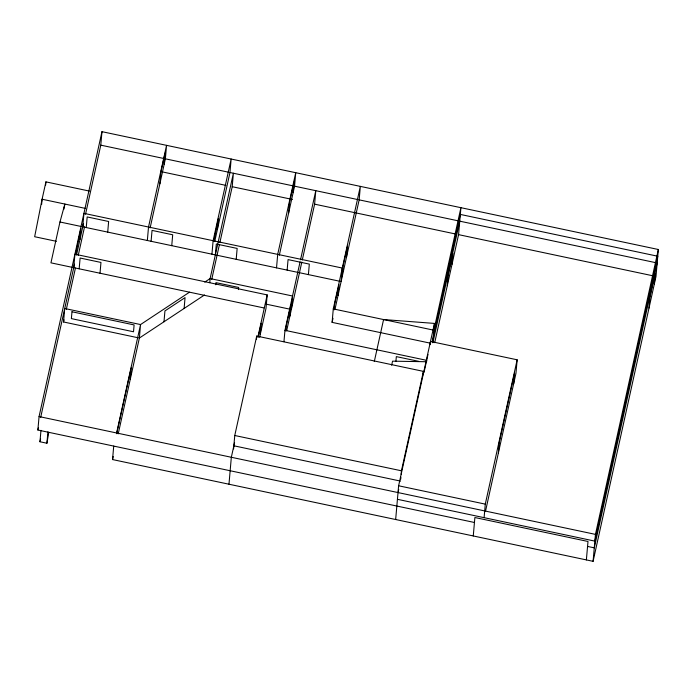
<?xml version="1.0" encoding="UTF-8"?>
<svg xmlns="http://www.w3.org/2000/svg" width="693" height="693" viewBox="0 0 693 693"><rect width="100%" height="100%" fill="white"/><g stroke="black" fill="none" stroke-linecap="round" stroke-linejoin="round"><path stroke-width="1.04" d="M41.623 204.496L42.082 199.229L45.92 181.869L89.432 191.086M45.643 185.031L45.92 181.869M474.445 522.479L37.881 430.024L39.068 416.554L101.966 131.67L658.35 249.497L655.994 276.446L593.087 561.33L112.543 459.563L113.721 446.084M48.761 432.38L46.916 443.234L39.969 441.762L40.965 430.362M46.916 443.234L47.912 431.834M138.323 337.812L63.539 321.976L64.718 308.498L140.549 324.558L189.518 292.177M73.735 267.663L74.913 254.184L267.186 294.906L265.999 308.376L259.624 337.283M75.606 254.374L80.916 228.491L79.955 239.483M79.167 268.815L80.111 258.03L100.961 262.448L100.017 273.224M86.244 227.564L87.179 216.944L108.636 221.491L107.71 232.103M85.525 214.258L100.788 145.149L101.966 131.67M130.206 379.53L131.228 367.888L116.693 433.705M147.34 240.497L148.519 227.027L166.554 145.348L165.376 158.827L150.13 227.893M118.217 433.853L139.371 338.037L140.549 324.558L116.519 433.402M151.091 241.294L152.044 230.405L172.696 234.78L171.743 245.669M159.875 183.749L160.871 172.323L165.142 152.988L164.146 164.414M163.99 321.76L164.934 310.923L185.057 297.618L184.113 308.454M211.937 254.184L213.115 240.705L231.15 159.026L229.972 172.505L214.709 241.597M209.762 282.701L210.126 278.551L233.385 173.224L232.207 186.703L219.88 242.524M213.782 241.285L218.373 218.538L217.437 229.262M215.35 254.903L216.303 244.014L237.153 248.432L236.2 259.321M215.783 284.78L215.965 282.649L238.652 287.448L238.47 289.587M228.976 484.216L231.332 457.267L234.555 442.654M233.593 448.899L234.762 435.499L256.722 336.07L423.406 371.37L423.102 374.87M256.453 339.154L256.722 336.07M260.291 334.269L261.252 323.267L258.142 337.361M276.524 267.862L277.702 254.383L295.738 172.704L294.56 186.183L279.314 255.241M288.6 213.184L289.527 202.564L294.057 182.051L293.13 192.663M287.145 270.105L288.063 259.598L309.321 264.102L308.402 274.61M283.957 341.727L284.953 330.327L300.069 261.885M285.802 331.011L286.244 326.013L290.861 305.102L289.899 316.095M302.287 259.979L314.613 204.158L315.791 190.679L300.528 259.788M430.57 343.226L332.103 322.375L333.281 308.905L360.334 186.382L359.156 199.861L335.048 309.026M334.147 309.866L334.615 304.478L338.972 284.745L338.028 295.53M341.121 281.54L342.299 268.061L83.931 213.349L82.753 226.819L83.299 224.827M342.169 276.758L343.113 265.982L347.47 246.249L346.526 257.034M395.902 361.529L396.335 356.609L418.615 361.322M395.66 519.516L398.614 485.776L434.468 323.414L383.575 319.551L374.298 361.555M400.727 479.158L400.892 477.217M401.152 474.307L401.455 470.798L423.406 371.37M430.206 344.568L430.483 341.45L517.151 359.797L515.964 373.328L485.498 511.313M432.779 342.714L434.468 323.414M447.28 285.75L448.215 275.078L452.962 253.577L452.027 264.25M434.71 342.671L458.567 234.641L460.923 207.692L433.87 330.206L333.281 308.905M473.267 535.949L474.878 517.524L587.993 541.476L586.373 559.909M484.095 517.662L485.282 504.132L517.151 359.797M498.336 453.17L499.281 442.385L514.613 372.947L513.669 383.723M593.087 561.33L595.452 534.381L658.35 249.497M649.012 308.064L649.939 297.427L655.257 273.354L654.322 284M63.843 209.269L64.873 204.063L59.962 221.994L50.944 262.838L263.912 307.935M37.881 430.024L38.349 427.91M40.688 417.342L74.515 264.128M76.516 255.085L83.446 223.683M63.539 321.976L64.007 319.863M66.337 309.286L75.442 268.052M78.248 255.37L84.546 226.828M39.969 441.762L40.601 438.886M112.543 459.563L113.21 456.54M211.737 279.392L219.412 244.629M257.909 336.911L267.186 294.906M286.659 330.734L301.819 262.084M332.103 322.375L332.995 318.304M391.649 365.263L392.55 361.166L426.732 361.746M424.055 372.262L427.979 354.487M398.25 491.528L398.709 489.44M432.172 341.952L460.334 214.423L657.761 256.237L594.863 541.12L397.427 499.306M432.926 342.619L459.745 221.162M204.756 282.112L210.126 278.551L292.533 296.006L291.355 309.485L266.121 304.14M139.371 338.037L204.513 294.967M100.788 145.149L228.907 172.28M229.972 172.505L358.09 199.636M359.156 199.861L657.172 262.976L594.273 547.851L587.56 546.43M161.694 171.769L225.892 185.369M232.207 186.703L292.429 199.454M314.613 204.158L455.388 233.965M458.567 234.641L652.823 275.779M85.594 208.446L42.082 199.229L34.65 236.72L56.402 241.329M59.962 221.994L340.064 281.315M284.953 330.327L426.793 360.369M234.762 435.499L401.455 470.798M233.862 445.79L400.554 481.098M398.614 485.776L485.282 504.132M39.068 416.554L595.452 534.381M71.977 311.772L71.379 318.615L133.515 331.774L134.113 324.93L71.977 311.772"/></g></svg>
